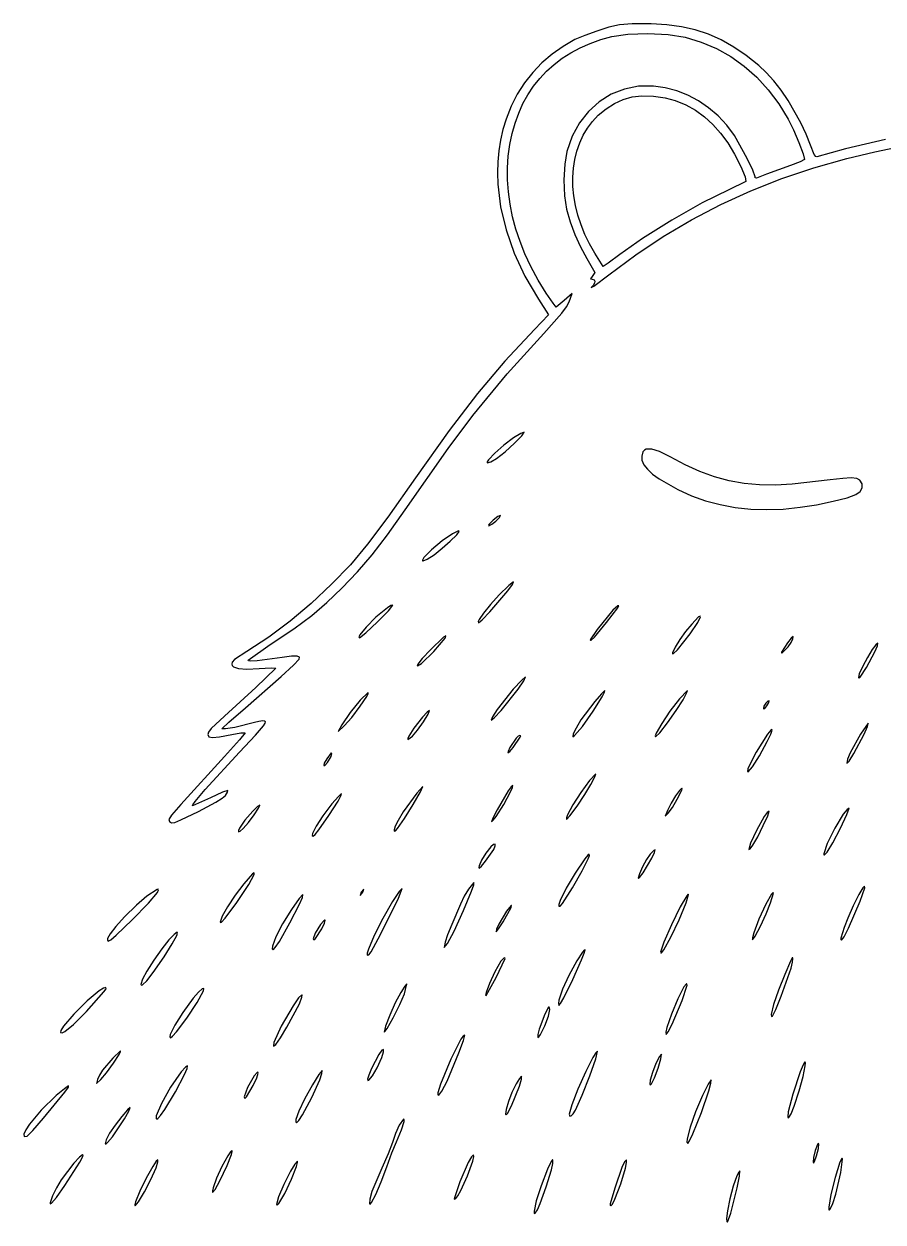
# Model space of a CAD drawing. Extents: x 32 to 537, y 39 to 304.
# Drawn here: x 31.9 to 221.1, y 39.5 to 303.6 of the extents above; entities that cross this region are included whole.
import ezdxf

# ---------------------------------------------------------------- set-up
doc = ezdxf.new("R2010")
doc.units = 0

msp = doc.modelspace()

# ---------------------------------------------------------------- linework, layer by layer
at = {"layer": 'Layer 1', "color": 7}
for points in [[(163.124547, 303.38908), (160.773061, 302.836762), (158.071002, 302.013246), (155.435089, 301.057438), (153.282041, 300.108245), (150.662389, 298.631469), (148.232906, 296.932691), (146.001861, 295.02142), (143.977521, 292.907164), (142.168156, 290.599431), (140.582033, 288.107729), (139.227421, 285.441568), (138.112587, 282.610456), (137.423283, 280.322997), (136.889371, 277.988099), (136.509971, 275.610414), (136.284205, 273.19459), (136.211195, 270.745281), (136.290061, 268.267136), (136.899913, 263.242944), (138.10673, 258.15922), (139.903487, 253.053172), (142.283153, 247.962006), (145.238703, 242.922931), (147.496482, 239.430429), (144.392035, 236.220149), (137.806111, 229.215852), (131.8155, 222.148716), (125.560305, 213.950486), (118.18063, 203.552906), (112.067649, 194.856928), (107.614929, 188.886161), (103.823668, 184.383831), (99.695063, 180.093169), (95.161865, 175.798648), (90.549293, 171.90431), (85.844117, 168.400232), (81.033107, 165.276493), (78.325535, 163.472915), (77.798573, 162.920046), (77.681716, 162.489547), (77.809322, 162.140352), (78.094025, 161.858956), (79.181022, 161.492949), (81.035311, 161.378296), (83.749497, 161.501768), (86.377693, 161.62965), (87.418388, 161.572324), (83.026302, 157.316939), (76.094215, 151.024262), (73.144109, 148.268184), (72.53722, 147.487111), (72.390046, 146.967315), (72.656834, 146.471221), (73.43956, 146.305856), (75.029266, 146.471221), (77.716993, 146.967315), (79.723418, 147.320093), (80.645051, 147.355371), (79.392689, 145.750231), (76.129492, 142.134256), (66.445736, 131.528868), (64.441516, 129.161396), (63.852818, 128.199525), (64.015978, 127.776192), (64.417263, 127.458691), (65.12778, 127.581957), (66.503063, 128.114087), (70.361572, 129.950186), (74.220081, 132.057483), (75.595364, 132.928611), (76.305881, 133.526473), (76.738034, 134.232029), (76.799771, 134.620085), (75.622374, 134.205571), (72.989768, 132.997306), (69.038655, 131.233416), (69.109486, 131.485115), (69.631763, 132.201902), (71.825601, 134.800884), (79.37505, 143.051479), (82.918815, 146.835023), (84.706408, 148.898774), (85.062562, 149.446958), (85.12478, 149.758671), (84.941432, 149.898404), (84.560887, 149.93065), (83.665712, 149.833636), (82.691163, 149.577872), (78.351994, 148.519538), (76.341159, 148.188809), (75.494492, 148.202038), (77.020257, 149.683705), (80.715606, 152.858707), (88.609014, 159.737878), (91.312176, 162.244807), (92.533669, 163.547881), (92.604225, 164.024682), (92.066239, 164.240208), (90.827106, 164.197764), (88.794223, 163.900659), (83.268837, 163.181874), (81.744726, 163.141635), (81.380579, 163.208539), (81.315329, 163.336214), (86.183665, 166.758161), (91.336429, 170.256726), (95.311796, 173.209588), (98.665392, 176.050002), (101.952842, 179.211224), (105.37534, 182.80515), (108.589478, 186.584284), (111.968981, 190.998419), (115.887573, 196.497346), (125.372891, 209.982285), (130.810082, 217.27597), (138.38158, 226.479066), (146.40287, 235.338204), (150.424539, 239.809665), (151.433264, 241.202036), (152.01204, 242.323208), (152.682318, 244.122376), (150.918428, 242.640708), (149.154538, 241.159041), (148.48426, 242.040986), (146.948573, 244.224351), (145.221064, 247.072482), (143.572929, 250.112436), (142.275367, 252.87127), (141.197465, 255.587385), (140.293196, 258.328305), (139.564213, 261.079147), (139.012171, 263.825027), (138.638722, 266.551064), (138.445521, 269.242374), (138.434221, 271.884075), (138.606476, 274.461284), (138.953888, 276.993534), (139.452661, 279.416437), (140.101192, 281.728132), (140.89788, 283.926759), (141.841121, 286.010457), (142.929316, 287.977367), (144.160861, 289.825627), (145.534154, 291.553378), (147.047594, 293.158759), (148.699579, 294.63991), (150.488506, 295.99497), (152.412774, 297.22208), (154.470781, 298.319378), (156.660924, 299.285004), (158.981602, 300.117099), (161.431213, 300.813801), (164.952929, 301.31706), (169.364308, 301.453211), (173.848447, 301.225559), (177.588445, 300.637412), (181.121324, 299.56323), (184.466514, 298.14261), (187.618227, 296.379684), (190.570676, 294.278588), (193.318072, 291.843455), (195.854629, 289.07842), (198.174557, 285.987616), (200.272071, 282.575178), (201.41915, 280.248497), (202.622454, 277.429029), (203.54133, 274.960134), (203.835128, 273.685172), (202.864989, 273.147186), (200.730682, 272.344616), (195.47429, 270.439615), (193.242969, 269.592948), (192.993819, 269.635942), (192.969566, 269.910448), (192.462448, 271.351877), (191.240954, 273.927707), (188.454008, 278.976842), (186.726153, 281.246679), (184.811024, 283.284593), (182.729702, 285.076939), (180.503273, 286.610076), (178.152821, 287.870362), (175.699429, 288.844153), (173.164182, 289.517808), (170.568163, 289.877683), (167.289739, 289.833654), (164.17792, 289.221185), (161.276941, 288.073761), (158.631037, 286.424868), (156.284444, 284.307993), (154.281395, 281.756623), (152.666126, 278.804243), (151.482873, 275.48434), (151.025915, 272.685818), (150.869921, 269.209302), (151.011584, 265.686482), (151.447595, 262.749054), (152.246858, 259.969274), (153.29086, 257.153113), (154.5333, 254.409713), (155.927876, 251.848214), (157.691766, 248.779046), (157.092043, 247.932378), (156.695168, 247.389982), (157.092043, 247.297378), (157.501597, 247.172252), (157.669717, 246.851996), (157.593098, 246.419292), (157.268432, 245.956822), (156.88644, 245.481674), (157.413953, 245.753974), (160.760935, 248.249879), (166.672722, 252.649475), (172.746567, 256.697258), (178.992391, 260.398602), (185.420117, 263.758881), (192.039665, 266.78347), (198.860959, 269.477744), (205.893919, 271.847075), (213.148468, 273.896839), (219.317931, 275.387447), (225.644388, 276.736564)], [(221.720973, 278.130175), (212.910342, 276.017917), (206.586797, 274.249617), (206.316701, 274.354348), (205.987074, 274.822881), (205.175685, 276.824897), (204.194176, 279.30454), (203.018778, 281.812296), (200.223564, 286.693861), (198.672374, 288.958531), (197.064547, 291.033031), (195.434396, 292.862791), (193.816233, 294.393241), (191.030734, 296.611953), (188.280375, 298.490427), (185.52092, 300.045613), (182.708136, 301.294461), (179.797786, 302.25392), (176.745637, 302.940942), (173.507451, 303.372475), (170.038996, 303.565469), (165.893854, 303.569879), (163.124547, 303.38908), (163.124547, 303.38908)], [(175.365944, 286.702681), (177.674573, 285.733712), (179.818664, 284.540262), (181.808965, 283.11282), (183.656227, 281.441879), (185.371196, 279.517929), (186.964623, 277.331464), (188.447255, 274.872973), (189.829842, 272.132949), (190.751474, 269.892809), (190.958731, 268.816836), (187.148729, 267.017668), (181.341672, 264.145835), (174.611881, 260.341345), (168.153287, 256.311958), (163.159825, 252.765437), (160.619823, 250.860436), (159.490934, 250.119602), (157.691766, 253.012382), (156.504809, 255.092557), (155.483734, 257.19852), (154.62823, 259.319675), (153.937988, 261.445429), (153.412696, 263.565189), (153.052046, 265.668361), (152.855727, 267.744351), (152.82343, 269.782566), (152.954843, 271.772411), (153.249657, 273.703294), (153.707562, 275.56462), (154.328248, 277.345795), (155.111405, 279.036227), (156.056723, 280.625322), (157.163891, 282.102485), (158.4326, 283.457123), (160.131446, 284.87485), (161.969199, 286.041222), (163.899556, 286.929781), (165.876216, 287.51407), (168.038634, 287.744478), (170.581392, 287.664001), (173.143994, 287.30571), (175.365944, 286.702681), (175.365944, 286.702681)], [(139.770644, 212.337078), (137.635785, 210.747924), (135.629912, 208.990097), (134.239195, 207.529927), (133.926449, 207.05719), (133.949807, 206.833741), (134.739147, 207.063047), (136.031197, 207.82152), (137.917457, 209.290509), (139.98231, 211.133223), (141.597372, 212.757656), (142.134256, 213.571801), (141.349325, 213.311627), (139.770644, 212.337078), (139.770644, 212.337078)], [(168.275106, 209.232632), (167.986269, 208.330912), (168.048005, 207.396533), (168.463622, 206.4266), (169.236426, 205.41822), (170.369725, 204.368498), (171.866827, 203.274542), (175.965666, 200.942349), (178.957045, 199.584705), (182.05715, 198.475108), (185.26557, 197.613558), (188.58189, 197.000055), (192.005697, 196.634599), (195.536577, 196.51719), (199.174118, 196.647828), (202.917906, 197.026513), (206.507422, 197.606392), (210.149855, 198.35825), (213.236662, 199.149796), (215.159302, 199.848737), (216.080935, 200.512952), (216.552775, 201.325995), (216.548366, 202.18534), (216.041247, 202.988461), (215.343959, 203.386439), (214.140656, 203.526448), (212.25605, 203.415102), (209.514854, 203.059017), (201.154016, 202.106516), (197.478303, 201.912833), (193.966715, 201.972571), (190.581631, 202.294412), (187.28543, 202.887038), (184.040493, 203.75913), (180.809198, 204.91937), (177.553925, 206.376439), (174.237054, 208.13902), (171.941241, 209.297124), (170.210975, 209.863222), (169.003262, 209.840623), (168.581926, 209.609594), (168.275106, 209.232632), (168.275106, 209.232632)], [(135.290363, 194.204289), (134.426057, 193.348802), (134.258487, 193.083116), (134.302585, 192.969566), (134.962941, 193.282656), (135.881266, 193.992622), (136.65407, 194.755505), (136.877864, 195.227345), (136.335468, 194.980401), (135.290363, 194.204289), (135.290363, 194.204289)], [(126.294524, 191.205676), (124.01635, 189.673297), (121.668722, 187.677896), (120.028856, 185.947079), (119.717212, 185.408266), (119.730967, 185.260299), (119.873964, 185.20845), (120.770792, 185.58934), (122.259626, 186.588694), (124.046115, 187.991538), (125.835913, 189.582897), (127.247025, 190.997316), (127.785011, 191.717204), (127.730716, 191.827034), (127.463101, 191.775633), (126.294524, 191.205676), (126.294524, 191.205676)], [(136.630919, 177.729556), (134.683475, 175.599659), (133.142827, 173.707887), (132.190878, 172.292365), (131.992509, 171.837613), (132.009528, 171.591219), (132.8358, 172.211888), (134.571578, 173.99011), (138.535921, 178.611501), (139.536928, 180.027023), (139.770644, 180.622336), (138.729949, 179.771259), (136.630919, 177.729556), (136.630919, 177.729556)], [(111.971737, 174.907332), (109.459848, 172.784601), (107.27538, 170.625489), (105.904507, 168.949243), (105.676097, 168.454458), (105.8334, 168.275106), (107.248371, 169.364859), (109.824201, 171.780837), (112.247896, 174.243118), (113.20646, 175.471777), (112.761078, 175.401222), (111.971737, 174.907332), (111.971737, 174.907332)], [(161.64288, 174.342888), (158.159197, 170.065454), (156.633432, 167.851772), (156.69696, 167.71011), (156.883684, 167.756963), (157.603571, 168.389759), (160.267045, 171.626497), (162.736491, 174.907332), (162.96249, 175.30531), (162.745311, 175.286569), (161.64288, 174.342888), (161.64288, 174.342888)], [(178.999557, 171.308997), (177.668923, 169.676296), (176.397819, 167.878231), (175.378071, 166.199228), (174.801499, 164.923715), (174.801775, 164.725071), (174.995527, 164.796384), (175.851014, 165.624861), (178.646779, 169.157051), (180.324128, 171.64138), (180.953065, 172.918546), (180.869212, 173.062069), (180.517054, 172.852952), (178.999557, 171.308997), (178.999557, 171.308997)], [(121.461465, 165.629271), (119.660093, 163.70167), (118.692158, 162.485137), (118.541401, 162.175561), (118.623807, 162.082198), (119.521186, 162.59538), (122.228758, 165.267674), (124.671745, 168.20455), (124.820022, 168.675289), (124.296919, 168.37212), (121.461465, 165.629271), (121.461465, 165.629271)], [(200.130959, 167.146216), (198.803632, 165.069236), (198.789094, 164.956168), (198.895685, 164.988207), (199.460681, 165.452882), (200.224115, 166.274744), (200.885022, 167.212362), (201.30119, 168.037532), (201.330405, 168.522051), (200.902661, 168.178092), (200.130959, 167.146216), (200.130959, 167.146216)], [(218.757638, 165.664549), (217.713084, 163.960741), (216.671838, 161.982428), (215.915019, 160.301772), (215.723747, 159.490934), (215.865409, 159.402188), (216.089754, 159.601177), (217.487637, 161.748713), (219.36177, 165.17066), (219.903615, 166.48145), (219.992361, 167.110939), (219.573437, 166.744931), (218.757638, 165.664549), (218.757638, 165.664549)], [(139.700088, 156.915654), (136.14144, 152.453013), (135.091374, 150.853385), (134.831752, 150.107039), (135.529591, 150.630143), (137.027795, 152.254575), (140.758422, 156.915654), (142.010784, 158.780968), (142.416479, 159.667323), (141.560992, 158.939718), (139.700088, 156.915654), (139.700088, 156.915654)], [(105.974511, 154.552042), (103.75201, 151.787144), (101.952842, 149.048705), (101.141453, 147.637593), (102.446731, 148.872316), (104.121875, 150.733771), (106.005379, 153.207076), (107.432477, 155.356265), (107.767133, 156.016828), (107.738401, 156.245376), (105.974511, 154.552042), (105.974511, 154.552042)], [(157.656488, 154.234542), (154.618188, 150.151136), (153.524025, 148.37071), (152.929263, 147.073148), (152.792562, 146.460196), (153.211485, 146.72037), (154.92301, 148.745536), (157.2993, 152.100235), (159.29856, 155.243266), (159.831241, 156.253782), (159.87899, 156.633432), (159.124927, 155.923466), (157.656488, 154.234542), (157.656488, 154.234542)], [(176.283167, 154.798986), (174.222171, 152.117874), (172.389379, 149.383844), (171.198202, 147.258357), (170.972411, 146.630522), (171.062052, 146.40287), (171.984787, 147.330015), (173.707887, 149.560233), (175.616196, 152.266702), (177.094556, 154.622597), (177.83539, 156.038119), (178.047057, 156.633432), (176.283167, 154.798986), (176.283167, 154.798986)], [(195.297901, 153.846486), (194.892206, 153.229124), (194.804012, 152.717596), (194.905435, 152.622236), (195.086234, 152.695548), (195.580123, 153.282041), (195.967628, 153.980431), (196.034325, 154.344785), (195.803366, 154.318878), (195.297901, 153.846486), (195.297901, 153.846486)], [(119.697575, 150.742039), (117.812418, 148.32551), (116.681323, 146.57044), (116.460562, 146.060841), (116.50273, 145.860474), (117.475074, 146.579259), (118.626012, 147.933045), (119.935701, 149.76308), (120.967576, 151.421137), (121.285076, 152.258985), (120.74268, 151.884158), (119.697575, 150.742039), (119.697575, 150.742039)], [(195.685957, 147.03787), (193.203281, 143.025021), (192.0099, 140.806929), (191.382065, 139.382588), (191.280435, 138.80829), (191.448762, 138.737114), (192.41835, 139.854428), (193.936949, 142.235129), (195.650679, 145.379814), (196.430098, 147.057714), (196.700193, 147.928635), (196.642178, 148.044941), (196.454351, 147.939659), (195.685957, 147.03787), (195.685957, 147.03787)], [(216.147081, 147.03787), (213.884892, 142.945646), (213.29454, 141.481617), (213.183745, 140.652589), (213.346905, 140.695032), (213.695273, 141.097971), (214.735969, 142.733979), (216.993748, 147.04228), (217.712533, 148.711912), (217.875693, 149.472039), (216.147081, 147.03787), (216.147081, 147.03787)], [(140.335088, 146.155925), (138.972483, 144.092174), (138.554111, 143.22897), (138.535921, 142.87509), (138.965318, 143.221805), (139.695678, 144.087764), (141.252311, 146.332314), (141.357042, 146.671863), (141.164117, 146.746829), (140.785983, 146.57044), (140.335088, 146.155925), (140.335088, 146.155925)], [(98.636729, 141.569811), (98.083308, 140.629438), (97.939992, 140.105783), (98.180322, 140.111295), (98.77784, 140.758422), (99.558361, 142.134256), (99.715458, 142.663423), (99.624507, 142.87509), (98.636729, 141.569811), (98.636729, 141.569811)], [(156.527599, 136.807308), (154.567476, 134.153205), (152.832249, 131.449493), (151.665877, 129.281561), (151.403498, 128.581449), (151.412318, 128.234803), (152.191185, 129.009812), (153.753882, 131.127583), (155.495172, 133.721603), (156.809821, 135.925363), (157.660898, 137.596649), (157.903433, 138.288976), (156.527599, 136.807308), (156.527599, 136.807308)], [(118.427575, 133.985084), (115.477469, 129.88845), (114.314955, 128.017073), (113.665072, 126.717858), (113.46498, 125.97096), (113.493092, 125.637475), (113.739486, 125.720709), (114.194239, 126.223968), (115.745359, 128.44206), (117.686741, 131.533277), (119.284164, 134.280536), (119.803409, 135.466752), (118.427575, 133.985084), (118.427575, 133.985084)], [(138.571198, 134.514251), (136.167898, 130.382339), (135.192798, 128.49663), (134.902307, 127.705636), (135.280441, 128.033747), (135.923159, 128.901774), (137.592239, 131.559736), (139.089341, 134.283843), (139.517084, 135.234552), (139.594255, 135.678419), (139.241477, 135.400606), (138.571198, 134.514251), (138.571198, 134.514251)], [(175.436499, 133.42064), (174.45754, 131.833139), (173.743165, 130.351471), (173.143442, 128.940359), (173.848998, 129.645915), (174.749134, 130.87237), (175.837784, 132.710674), (176.681695, 134.383613), (176.876481, 134.915192), (176.847611, 135.113974), (176.327264, 134.624495), (175.436499, 133.42064), (175.436499, 133.42064)], [(99.765618, 131.692027), (97.745964, 129.040129), (96.255477, 126.748726), (95.479366, 125.138625), (95.417078, 124.689315), (95.602838, 124.530634), (96.059245, 124.917932), (96.886068, 125.942297), (99.09534, 129.07706), (101.119404, 132.284584), (101.714717, 133.3999), (101.847009, 133.914529), (101.17673, 133.319216), (99.765618, 131.692027), (99.765618, 131.692027)], [(82.303107, 130.069249), (80.578354, 128.040224), (79.432376, 126.325392), (79.178748, 125.774934), (79.192598, 125.529988), (79.514852, 125.666207), (80.186439, 126.259246), (81.380372, 127.579959), (82.647066, 129.231401), (83.609488, 130.684405), (83.890608, 131.409805), (83.374671, 131.096715), (82.303107, 130.069249), (82.303107, 130.069249)], [(194.980401, 128.869803), (193.239662, 125.774728), (191.981788, 123.026918), (191.597039, 121.621869), (191.854043, 121.733973), (192.475677, 122.555077), (193.553303, 124.423698), (194.773144, 126.867788), (195.735015, 129.034066), (196.038735, 130.069249), (195.641859, 129.787026), (194.980401, 128.869803), (194.980401, 128.869803)], [(212.372356, 129.39897), (210.496569, 126.330904), (208.875444, 122.925494), (208.12083, 120.657793), (208.13927, 120.441493), (208.259667, 120.411537), (208.844576, 121.002854), (210.086465, 123.064952), (211.768224, 126.281295), (213.205243, 129.292586), (213.712912, 130.739527), (213.214613, 130.426436), (212.372356, 129.39897), (212.372356, 129.39897)], [(134.725918, 122.167021), (133.659867, 120.793943), (132.732722, 119.252193), (132.175995, 117.99487), (132.108884, 117.614463), (132.221194, 117.475074), (132.722249, 117.92211), (133.610258, 119.014068), (135.396196, 121.637854), (135.742911, 122.42499), (135.709287, 122.802022), (135.351548, 122.729261), (134.725918, 122.167021), (134.725918, 122.167021)], [(169.862607, 120.57952), (169.032476, 119.370153), (168.169273, 117.783755), (167.491277, 116.263502), (167.216772, 115.252573), (167.299385, 115.199036), (167.527106, 115.406362), (168.297155, 116.429969), (170.250663, 119.697575), (170.834951, 120.931747), (170.956219, 121.501153), (170.627694, 121.389256), (169.862607, 120.57952), (169.862607, 120.57952)], [(155.469265, 119.521186), (153.331099, 116.396345), (151.38145, 113.096217), (150.046956, 110.398017), (149.743719, 109.517519), (149.754261, 109.078958), (150.039239, 109.118094), (150.57888, 109.736007), (152.752874, 113.171182), (154.888835, 116.916693), (156.18805, 119.534416), (156.460833, 120.274629), (156.448775, 120.558023), (156.126658, 120.326306), (155.469265, 119.521186), (155.469265, 119.521186)], [(80.327551, 114.053127), (78.430818, 111.514779), (76.768903, 108.986353), (75.589852, 106.874646), (75.141714, 105.586455), (75.218333, 105.492129), (75.437166, 105.618977), (76.235326, 106.455171), (78.810605, 109.890347), (81.418958, 113.859651), (82.611788, 116.086011), (82.64431, 116.447401), (82.283264, 116.255234), (80.327551, 114.053127), (80.327551, 114.053127)], [(129.822304, 112.853682), (128.891852, 111.29264), (128.093692, 109.572847), (126.188691, 105.057288), (125.249419, 102.812738), (124.707023, 101.17673), (124.495356, 100.012563), (125.200912, 100.894508), (126.695809, 103.614206), (128.772789, 108.152915), (130.519041, 112.413812), (130.982888, 113.784823), (131.021749, 114.300072), (129.822304, 112.853682), (129.822304, 112.853682)], [(59.019759, 111.336737), (56.722293, 109.339131), (54.080867, 106.785901), (52.129564, 104.647735), (50.879407, 103.042044), (50.330396, 101.958905), (50.318821, 101.610193), (50.482532, 101.388397), (51.039122, 101.718989), (52.249729, 102.756514), (55.783021, 106.115622), (59.382459, 109.792231), (61.348094, 112.112848), (61.579605, 112.7258), (61.504364, 112.834665), (61.295177, 112.809585), (59.019759, 111.336737), (59.019759, 111.336737)], [(90.875613, 108.408679), (88.906671, 105.1984), (87.427208, 102.332078), (86.648891, 100.272737), (86.588809, 99.690377), (86.783388, 99.483396), (87.288233, 99.989067), (88.17631, 101.32611), (90.518425, 105.414476), (92.642259, 109.588832), (93.257484, 111.033362), (93.380337, 111.689515), (92.564537, 110.80316), (90.875613, 108.408679), (90.875613, 108.408679)], [(106.186178, 112.183404), (105.974511, 111.477848), (106.538956, 112.183404), (106.750623, 112.88896), (106.186178, 112.183404), (106.186178, 112.183404)], [(113.135905, 110.137292), (110.959705, 106.370284), (109.061319, 102.62312), (107.797932, 99.669707), (107.515986, 98.732503), (107.526734, 98.283951), (107.857464, 98.403013), (108.373402, 99.024785), (109.974132, 101.897169), (112.315696, 106.525727), (114.405905, 110.896316), (115.252573, 112.994793), (115.045867, 112.890614), (114.577885, 112.320105), (113.135905, 110.137292), (113.135905, 110.137292)], [(177.905945, 111.407292), (176.471682, 108.940602), (174.554554, 105.008781), (172.875552, 101.16295), (172.155664, 98.954229), (172.202767, 98.797201), (172.337358, 98.842332), (172.828698, 99.461347), (174.417853, 102.270342), (176.278206, 106.137671), (177.764834, 109.819791), (178.324869, 111.658647), (178.236124, 111.759519), (177.905945, 111.407292), (177.905945, 111.407292)], [(196.567902, 111.76007), (195.302311, 109.548593), (193.825053, 106.265553), (192.678524, 103.207409), (192.398782, 102.167816), (192.405121, 101.67062), (193.002639, 102.472638), (194.142553, 104.673642), (195.401529, 107.410428), (196.356235, 109.819791), (197.004464, 111.980557), (196.916821, 112.121668), (196.567902, 111.76007), (196.567902, 111.76007)], [(216.676248, 113.171182), (215.818556, 111.699988), (214.577218, 109.180381), (213.362339, 106.468952), (212.584023, 104.422288), (211.843189, 102.058675), (211.82555, 101.736765), (212.019578, 101.600064), (212.584574, 102.329873), (213.576211, 104.263538), (216.111803, 110.207847), (217.12163, 113.171182), (217.079186, 113.521756), (216.676248, 113.171182), (216.676248, 113.171182)], [(138.21842, 108.020624), (136.542725, 105.136663), (136.035607, 104.012184), (135.925363, 103.469787), (136.452877, 104.083842), (137.473177, 105.657011), (139.206199, 108.796735), (139.344554, 109.270781), (139.201789, 109.281805), (138.21842, 108.020624), (138.21842, 108.020624)], [(97.260895, 105.057288), (96.034991, 103.169926), (95.602838, 101.917564), (95.756627, 101.673927), (96.171693, 102.005759), (97.507839, 104.104788), (98.138981, 105.369828), (98.29718, 105.99656), (98.204093, 106.048856), (97.998972, 105.915531), (97.260895, 105.057288), (97.260895, 105.057288)], [(63.852818, 101.705897), (62.273585, 99.714907), (60.532295, 97.234436), (58.996057, 94.820112), (58.031981, 93.027559), (57.701803, 91.864494), (57.803158, 91.686864), (58.062849, 91.766377), (58.999364, 92.660449), (60.395594, 94.473948), (62.784562, 97.96149), (64.558374, 100.784265), (65.564894, 102.674383), (65.732877, 103.18598), (65.651986, 103.363954), (64.990527, 102.878884), (63.852818, 101.705897), (63.852818, 101.705897)], [(136.94842, 96.978672), (135.662985, 94.653093), (134.470154, 92.079468), (133.713886, 90.068082), (133.60695, 89.526444), (133.73814, 89.429223), (135.956231, 93.406795), (137.936198, 97.543117), (137.841389, 97.727774), (137.601059, 97.670999), (136.94842, 96.978672), (136.94842, 96.978672)], [(153.705375, 97.049228), (151.961328, 93.84005), (150.57447, 90.796238), (149.756466, 88.427113), (149.62693, 87.654722), (149.718983, 87.241999), (150.077549, 87.630606), (150.801571, 88.902261), (152.82343, 92.983461), (154.739455, 97.263099), (155.331185, 98.782801), (155.504542, 99.518674), (155.322641, 99.440401), (154.922459, 98.94541), (153.705375, 97.049228), (153.705375, 97.049228)], [(200.76596, 96.978672), (199.495959, 94.015337), (198.089808, 90.5978), (197.030923, 87.418388), (196.534277, 85.244394), (196.563974, 84.774207), (196.814846, 84.843109), (197.523709, 86.313201), (198.728667, 89.301341), (200.907071, 95.426449), (201.227327, 96.740547), (201.299537, 97.551936), (201.247791, 97.715372), (201.140235, 97.688638), (200.76596, 96.978672), (200.76596, 96.978672)], [(48.471697, 90.452279), (45.844052, 88.274426), (42.928673, 85.332588), (40.668138, 82.64872), (40.077992, 81.722884), (40.005025, 81.244773), (40.347744, 81.185587), (40.92776, 81.459196), (42.80961, 83.013073), (45.670419, 85.92294), (49.530031, 90.205335), (50.019511, 90.898764), (49.979823, 91.175474), (49.450656, 91.028851), (48.471697, 90.452279), (48.471697, 90.452279)], [(69.215044, 88.8295), (66.939074, 85.706313), (65.162506, 82.894011), (64.159845, 80.86223), (64.034512, 80.285796), (64.205596, 80.080606), (64.677023, 80.436485), (65.509772, 81.39305), (67.786293, 84.441824), (70.089272, 87.894087), (71.472823, 90.417001), (71.551647, 91.002392), (71.150913, 90.893252), (70.346689, 90.149111), (69.215044, 88.8295), (69.215044, 88.8295)], [(114.899795, 90.064223), (113.721296, 87.814712), (112.483265, 85.059186), (111.536277, 82.627773), (111.230903, 81.350607), (111.440779, 81.464088), (111.89126, 82.112938), (113.232919, 84.485921), (114.69364, 87.407915), (115.711184, 89.817279), (116.275629, 91.969225), (115.812608, 91.466516), (114.899795, 90.064223), (114.899795, 90.064223)], [(177.306223, 91.298946), (175.919916, 88.655316), (174.523686, 85.31054), (173.530947, 82.34941), (173.315077, 81.351709), (173.355109, 80.856718), (173.831911, 81.400216), (174.708895, 83.114497), (176.882889, 88.335611), (177.967682, 91.709051), (177.966028, 91.970534), (177.855234, 91.991824), (177.306223, 91.298946), (177.306223, 91.298946)], [(91.193113, 87.171444), (88.600195, 82.664705), (86.959777, 79.05755), (86.871031, 78.271516), (87.38752, 78.643036), (88.413333, 80.05966), (89.852557, 82.408941), (92.586586, 87.608007), (93.156543, 89.081406), (93.210424, 89.47146), (93.098114, 89.605612), (92.396968, 88.891237), (91.193113, 87.171444), (91.193113, 87.171444)], [(146.685092, 85.336998), (145.406272, 82.034114), (145.107513, 80.797738), (145.132869, 80.186439), (145.362244, 80.286692), (145.724324, 80.823093), (146.636585, 82.713212), (147.449628, 84.874528), (147.743426, 86.324777), (147.637593, 86.815359), (147.478843, 86.862763), (146.685092, 85.336998), (146.685092, 85.336998)], [(128.164247, 79.833661), (125.972614, 75.415117), (123.648689, 69.885322), (123.116215, 67.950555), (123.119109, 67.525154), (123.278272, 67.451154), (123.995955, 68.327586), (125.130357, 70.520322), (127.732094, 76.80418), (128.702234, 79.484742), (129.010915, 80.680329), (128.680185, 80.49512), (128.164247, 79.833661), (128.164247, 79.833661)], [(51.47031, 75.600325), (49.243399, 72.976539), (48.56816, 71.884581), (48.154197, 70.908378), (47.907252, 70.026433), (48.859753, 70.908378), (50.122588, 72.376816), (51.659928, 74.506714), (52.873154, 76.424944), (53.171155, 77.031832), (53.163645, 77.258382), (51.47031, 75.600325), (51.47031, 75.600325)], [(110.102014, 76.446993), (108.492464, 73.329317), (107.854708, 71.848201), (107.59729, 70.978934), (107.681557, 70.680106), (107.914239, 70.731438), (108.704131, 71.697719), (109.725534, 73.504052), (110.737014, 75.776714), (111.133889, 76.992696), (111.133889, 77.540604), (110.776702, 77.374137), (110.102014, 76.446993), (110.102014, 76.446993)], [(157.233155, 75.776714), (155.648961, 72.659039), (153.952319, 68.800529), (152.599636, 65.299208), (152.047318, 63.253095), (152.168034, 62.830864), (152.483881, 62.86504), (152.925404, 63.322549), (153.423152, 64.170318), (154.892693, 67.463832), (156.554057, 71.706538), (157.858233, 75.426692), (158.256211, 77.152549), (157.890204, 76.821819), (157.233155, 75.776714), (157.233155, 75.776714)], [(171.132608, 74.40088), (170.353189, 72.441309), (169.871426, 70.789315), (169.77331, 69.831854), (169.894991, 69.734495), (170.144829, 69.955877), (170.794713, 71.248478), (171.586809, 73.391053), (172.213542, 75.447639), (172.367331, 76.48227), (171.921949, 75.944284), (171.132608, 74.40088), (171.132608, 74.40088)], [(202.882628, 72.601712), (201.281898, 67.702508), (200.236793, 63.782262), (200.143086, 62.650617), (200.228111, 62.470714), (200.386723, 62.53431), (200.881715, 63.350661), (201.542071, 65.016985), (202.670961, 68.433971), (203.535267, 71.583066), (204.002698, 73.892108), (204.046244, 74.552809), (203.940962, 74.788936), (203.530857, 74.145116), (202.882628, 72.601712), (202.882628, 72.601712)], [(66.569209, 72.601712), (64.226542, 69.23599), (62.194761, 65.625527), (61.062565, 62.927878), (61.017778, 62.283094), (61.157908, 62.200015), (61.41865, 62.300595), (62.023264, 62.965774), (62.954888, 64.327966), (65.26834, 68.200807), (67.297364, 72.03396), (67.873454, 73.346543), (67.980321, 73.942269), (67.499661, 73.629178), (66.569209, 72.601712), (66.569209, 72.601712)], [(82.620608, 71.68449), (81.196266, 69.166537), (80.433384, 67.098376), (80.568432, 66.754968), (80.958141, 67.076327), (82.408941, 69.567822), (83.181194, 71.267771), (83.480504, 72.293032), (83.449705, 72.503045), (83.296949, 72.484855), (82.620608, 71.68449), (82.620608, 71.68449)], [(95.461727, 69.744211), (93.710515, 66.577477), (92.458704, 63.910144), (91.835279, 62.069635), (91.799519, 61.561759), (91.969225, 61.383372), (92.488125, 61.854386), (93.302615, 63.10096), (95.333845, 66.921987), (97.093876, 70.848847), (97.569369, 72.227713), (97.613673, 72.883935), (96.908117, 72.041677), (95.461727, 69.744211), (95.461727, 69.744211)], [(140.335088, 69.955877), (139.4107, 68.026071), (138.628525, 66.026812), (138.117548, 64.32521), (138.006754, 63.288373), (138.146762, 63.137891), (138.412448, 63.380977), (139.34731, 65.087541), (141.058283, 69.409071), (141.51028, 70.99106), (141.499256, 71.613934), (141.049464, 71.128864), (140.335088, 69.955877), (140.335088, 69.955877)], [(39.017247, 67.380598), (35.692865, 64.140001), (33.139083, 61.035004), (32.329968, 59.782435), (31.928063, 58.862663), (32.004888, 58.375319), (32.631965, 58.420037), (33.875507, 59.667989), (36.230301, 62.37115), (40.931067, 68.103793), (41.717101, 69.197405), (41.768915, 69.497266), (40.829644, 68.875495), (39.017247, 67.380598), (39.017247, 67.380598)], [(181.36317, 67.34532), (179.858902, 63.792184), (178.668828, 60.377955), (178.014535, 57.810392), (177.957553, 57.065287), (178.117612, 56.797258), (178.553141, 57.380306), (179.280126, 58.921643), (181.147093, 63.632332), (182.795779, 68.435625), (183.249912, 70.092717), (183.303449, 70.837822), (182.650809, 69.885322), (181.36317, 67.34532), (181.36317, 67.34532)], [(53.445867, 62.759206), (51.990107, 60.859166), (50.795622, 59.041808), (50.017857, 57.575023), (49.812254, 56.726702), (49.995808, 56.710717), (50.35465, 56.995696), (51.399755, 58.243648), (54.04559, 62.203581), (55.021241, 63.928886), (55.31559, 64.734763), (54.711458, 64.210006), (53.445867, 62.759206), (53.445867, 62.759206)], [(114.582294, 60.818927), (113.757676, 58.997711), (113.065349, 57.044203), (112.156946, 54.539479), (110.772292, 51.399755), (108.580659, 46.231557), (108.098345, 44.533813), (108.055901, 43.497527), (108.206521, 43.419461), (108.506796, 43.779199), (109.440555, 45.565688), (110.625669, 48.36421), (111.830626, 51.681977), (112.928648, 54.746736), (113.947294, 57.150036), (115.08831, 59.796973), (115.640628, 61.656775), (115.66502, 62.119934), (115.505029, 62.18043), (114.582294, 60.818927), (114.582294, 60.818927)], [(206.234019, 55.280313), (205.832734, 53.679582), (205.775407, 52.634478), (205.871319, 52.56282), (206.039991, 52.802047), (206.516241, 54.080867), (206.917526, 55.681598), (206.974853, 56.726702), (206.878941, 56.79836), (206.710269, 56.559133), (206.234019, 55.280313), (206.234019, 55.280313)], [(42.933083, 52.493366), (40.150546, 48.775968), (39.098275, 47.021449), (38.241135, 45.296695), (37.677793, 43.748882), (37.718996, 43.513237), (37.967732, 43.629819), (39.064651, 44.89982), (40.922248, 47.519197), (44.229542, 52.656526), (44.861235, 53.913849), (44.930275, 54.224804), (44.838084, 54.327812), (44.150167, 53.781006), (42.933083, 52.493366), (42.933083, 52.493366)], [(60.28976, 51.752533), (58.805337, 49.12599), (57.436668, 46.271244), (56.524406, 43.978739), (56.345881, 43.290339), (56.409202, 43.038916), (57.156099, 43.92968), (58.442085, 46.116904), (59.866978, 48.872982), (61.030594, 51.47031), (61.445659, 52.724877), (61.440698, 53.198922), (61.045477, 52.879217), (60.28976, 51.752533), (60.28976, 51.752533)], [(76.799771, 54.080867), (75.492838, 51.717255), (74.334734, 49.168434), (73.58012, 47.056175), (73.433703, 46.358061), (73.483657, 46.002251), (74.012824, 46.681349), (75.071158, 48.577531), (76.710474, 51.972468), (77.655257, 54.385138), (77.815523, 55.052592), (77.740144, 55.26984), (77.40845, 54.968669), (76.799771, 54.080867), (76.799771, 54.080867)], [(90.628668, 50.729476), (89.129913, 47.784883), (88.004882, 45.05857), (87.547924, 43.377362), (87.661957, 43.187055), (88.053389, 43.568083), (89.357565, 45.772946), (90.840335, 48.90385), (91.952688, 51.704026), (92.198392, 52.587349), (92.145614, 52.9167), (91.585579, 52.27288), (90.628668, 50.729476), (90.628668, 50.729476)], [(129.787026, 52.634478), (127.926122, 48.321767), (126.647302, 44.591139), (126.761955, 44.533813), (127.035358, 44.661695), (127.495898, 45.239093), (128.133379, 46.410151), (129.601818, 49.70642), (130.765985, 52.896856), (131.023127, 53.935622), (130.951194, 54.327812), (130.501402, 53.838333), (129.787026, 52.634478), (129.787026, 52.634478)], [(147.214259, 51.15281), (145.813069, 47.464075), (144.762452, 44.132528), (144.267461, 41.885773), (144.292403, 41.396569), (144.533147, 41.451415), (145.005263, 42.19783), (145.611324, 43.539971), (146.967315, 47.232564), (148.08518, 50.97146), (148.393585, 52.371479), (148.448982, 53.198922), (148.310627, 53.221522), (148.030059, 52.850554), (147.214259, 51.15281), (147.214259, 51.15281)], [(163.688992, 51.717255), (162.101491, 46.99003), (161.043157, 43.497527), (161.021108, 43.175617), (161.184268, 43.038916), (161.565709, 43.452259), (162.105901, 44.546491), (163.371492, 47.902843), (164.398958, 51.358413), (164.641493, 52.576669), (164.606215, 53.163645), (164.253437, 52.824096), (163.688992, 51.717255), (163.688992, 51.717255)], [(211.6668, 52.705033), (210.580905, 49.308443), (209.673604, 45.561279), (209.216095, 42.793074), (209.240762, 42.19156), (209.331282, 42.159159), (209.479576, 42.33336), (210.062211, 43.610527), (210.727529, 45.645063), (211.843189, 50.411976), (212.204786, 53.370902), (212.150492, 53.557695), (212.041627, 53.512564), (211.6668, 52.705033), (211.6668, 52.705033)], [(188.947897, 49.70642), (188.163517, 47.406197), (187.408903, 44.586729), (186.859341, 41.972314), (186.690118, 40.287248), (186.768941, 39.595472), (186.897375, 39.489087), (187.60734, 41.416137), (189.036091, 47.003259), (189.532185, 49.576885), (189.618175, 50.764754), (189.349182, 50.5134), (188.947897, 49.70642), (188.947897, 49.70642)]]:
    msp.add_lwpolyline(points, dxfattribs=at)

doc.saveas('drawing.dxf')
